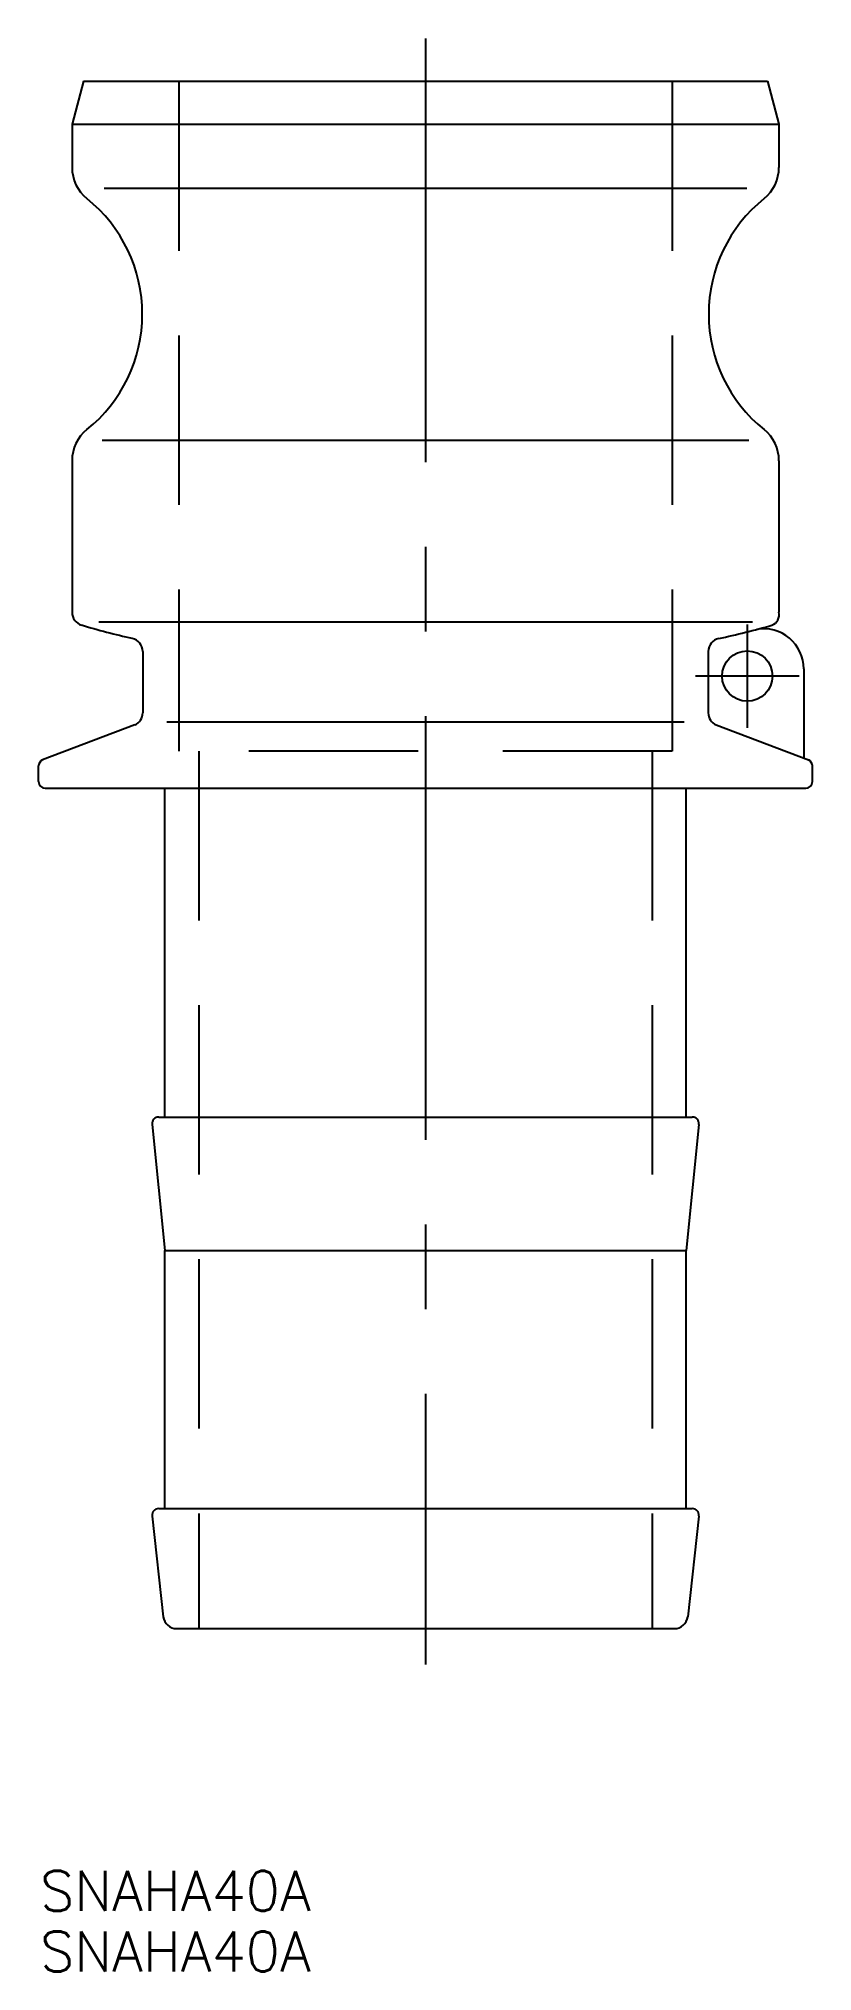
# Model space of a CAD drawing. Extents: x -29 to 29, y -26 to 119.
import ezdxf

# ---------------------------------------------------------------- set-up
doc = ezdxf.new("R2010")
doc.units = 0
doc.linetypes.add('CENTER', pattern=[50.8, 31.75, -6.35, 6.35, -6.35])
doc.linetypes.add('DASHED', pattern=[19.05, 12.7, -6.35])
doc.layers.get('0').update_dxf_attribs({"linetype": 'CONTINUOUS'})
doc.layers.add('CENTER', color=1, linetype='CENTER')
doc.styles.get("Standard").update_dxf_attribs({"font": 'txt.shx', "height": 3, "bigfont": 'bigfont.shx'})

# ---------------------------------------------------------------- blocks, each defined once
blk = doc.blocks.new('*U9')
at = {"color": 7, "linetype": 'CONTINUOUS'}
blk.add_text('SNAHA40A', height=3, dxfattribs=at).set_placement((-28.9, -21.17))
blk = doc.blocks.new('*U10')
at = {"color": 7, "linetype": 'CONTINUOUS'}
blk.add_text('SNAHA40A', height=3, dxfattribs=at).set_placement((-28.9, -25.7))

msp = doc.modelspace()

# ---------------------------------------------------------------- linework, layer by layer
at = {"color": 7, "linetype": 'CONTINUOUS'}
for p, q in [((-25.64, 116), (-26.5, 112.8)), ((-25.64, 116), (25.64, 116)), ((25.64, 116), (26.5, 112.8)), ((-26.5, 112.8), (-26.5, 109.55)), ((-26.5, 112.8), (26.5, 112.8)), ((26.5, 112.8), (26.5, 109.55)), ((-24.09, 108), (24.09, 108)), ((-24.24, 89.1), (24.24, 89.1)), ((-26.5, 87.55), (-26.5, 76.19)), ((26.5, 87.55), (26.5, 76.19)), ((24.52, 75.46), (-24.49, 75.46)), ((-21.2, 73.26), (-21.2, 68.66)), ((21.2, 73.26), (21.2, 68.66)), ((28.35, 71.96), (28.35, 65.27)), ((-21.79, 67.75), (-28.7, 65.13)), ((-19.39, 67.98), (19.39, 67.98)), ((21.79, 67.75), (28.7, 65.13)), ((-29, 63.5), (-29, 64.67)), ((29, 63.5), (29, 64.67)), ((-28.5, 63), (28.5, 63)), ((-19.55, 38.35), (-19.55, 63)), ((19.55, 38.35), (19.55, 63)), ((-20.5, 37.8), (-19.55, 28.35)), ((-20, 38.35), (20, 38.35)), ((20.5, 37.8), (19.55, 28.35)), ((-19.55, 9), (-19.55, 28.35)), ((-19.55, 28.35), (19.55, 28.35)), ((19.55, 9), (19.55, 28.35)), ((-20, 9), (20, 9)), ((-20.5, 8.44), (-19.66, 0.89)), ((20.5, 8.44), (19.66, 0.89)), ((-18.66, 0), (18.66, 0))]:
    msp.add_line(p, q, dxfattribs=at)
at = {"color": 3, "linetype": 'DASHED'}
for p, q in [((-18.5, 116), (-18.5, 65.79)), ((18.5, 116), (18.5, 65.79)), ((18.5, 65.79), (-18.5, 65.79)), ((-17, 65.79), (-17, 0)), ((17, 65.79), (17, 0))]:
    msp.add_line(p, q, dxfattribs=at)
at = {"color": 7, "linetype": 'CONTINUOUS'}
msp.add_circle((24.12, 71.41), 1.89, dxfattribs=at)
for centre, radius, start, end in [((-23.5, 109.55), 3, 180, 231.2527), ((23.5, 109.55), 3, 308.7473, 360), ((-32.33, 98.55), 11.1, 308.7473, 51.2527), ((32.33, 98.55), 11.1, 128.7473, 231.2527), ((-23.5, 87.55), 3, 128.7473, 180), ((23.5, 87.55), 3, 360, 51.2527), ((-25.5, 76.19), 1, 180, 254.1296), ((25.67, 76.02), 0.845, 290.8453, 11.7618), ((-9.13, 130.81), 58.01, 253.3005, 257.1943), ((-22.2, 73.26), 1, 0, 77.813), ((22.2, 73.26), 1, 102.187, 180), ((8.5, 136.69), 63.9, 282.187, 285.8704), ((25.35, 71.96), 3, 0, 99.9387), ((-22.2, 68.66), 1, 293.9016, 0), ((22.2, 68.66), 1, 180, 246.0984), ((-28.5, 64.67), 0.5, 113.9016, 180), ((28.5, 64.67), 0.5, 0, 66.0984), ((-28.5, 63.5), 0.5, 180, 270), ((28.5, 63.5), 0.5, 270, 0), ((-20, 37.85), 0.5, 90, 185.7106), ((20, 37.85), 0.5, 354.2894, 90), ((-20, 8.5), 0.5, 90, 186.3402), ((20, 8.5), 0.5, 353.6598, 90), ((-18.66, 1), 1, 186.3402, 270), ((18.66, 1), 1, 270, 353.6598)]:
    msp.add_arc(centre, radius, start, end, dxfattribs=at)
at = {"layer": 'CENTER', "color": 1, "linetype": 'CENTER'}
for p, q in [((0, 119.2), (0, -2.7)), ((24.12, 75.29), (24.12, 67.52)), ((28.01, 71.41), (20.23, 71.41))]:
    msp.add_line(p, q, dxfattribs=at)

# ---------------------------------------------------------------- block references
at = {"color": 7, "linetype": 'CONTINUOUS'}
for name in ['*U9', '*U10']:
    msp.add_blockref(name, (0, 0), dxfattribs=at)

doc.saveas('drawing.dxf')
